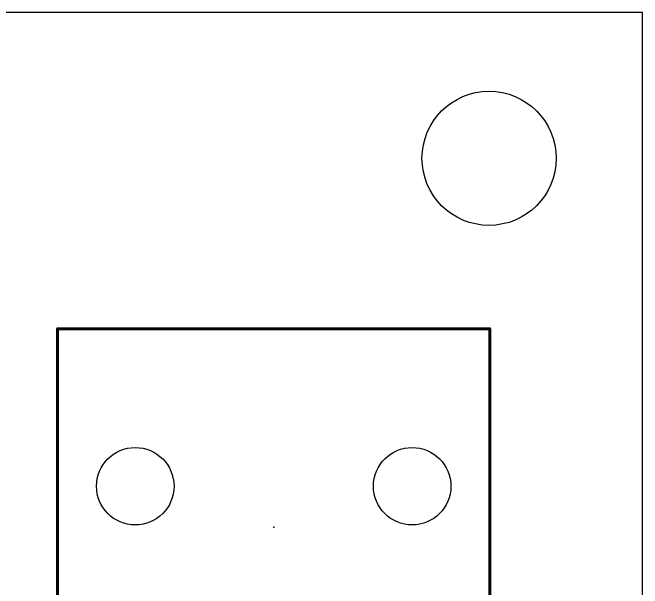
# Model space of a CAD drawing. Extents: x 0 to 9.2, y 0 to 4.69.
# Drawn here: x 7.876 to 8.899, y 3.751 to 4.687 of the extents above; entities that cross this region are included whole.
import ezdxf

# ---------------------------------------------------------------- set-up
doc = ezdxf.new("R2010")
doc.units = 0
for name, color, linetype in [('20', 7, 'CONTINUOUS'), ('22', 253, 'CONTINUOUS'), ('24', 7, 'CONTINUOUS')]:
    doc.layers.add(name, color=color, linetype=linetype)

msp = doc.modelspace()

# ---------------------------------------------------------------- linework, layer by layer
at = {"layer": '20'}
for p, q in [((8.899213, 4.687008), (0, 4.687008)), ((8.899213, 0), (8.899213, 4.687008))]:
    msp.add_line(p, q, dxfattribs=at)
for centre, radius in [((8.65, 4.45), 0.109), ((8.075, 3.916732), 0.062992), ((8.525, 3.916732), 0.062992)]:
    msp.add_circle(centre, radius, dxfattribs=at)
at = {"layer": '22', "const_width": 0.005}
for points in [[(7.948819, 3.527362), (7.948819, 4.172638)], [(8.651181, 4.172638), (7.948819, 4.172638)], [(8.651181, 3.527362), (8.651181, 4.172638)]]:
    msp.add_lwpolyline(points, dxfattribs=at)
at = {"layer": '22', "const_width": 0.0025}
for points in [[(7.950069, 4.172638, 1), (7.947569, 4.172638)], [(7.948819, 4.173888, 1), (7.948819, 4.171388)], [(8.652431, 4.172638, 1), (8.649931, 4.172638)], [(8.651181, 4.171388, 1), (8.651181, 4.173888)]]:
    msp.add_lwpolyline(points, format="xyb", dxfattribs=at)
at = {"layer": '24'}
msp.add_point((8.3, 3.85), dxfattribs=at)

doc.saveas('drawing.dxf')
